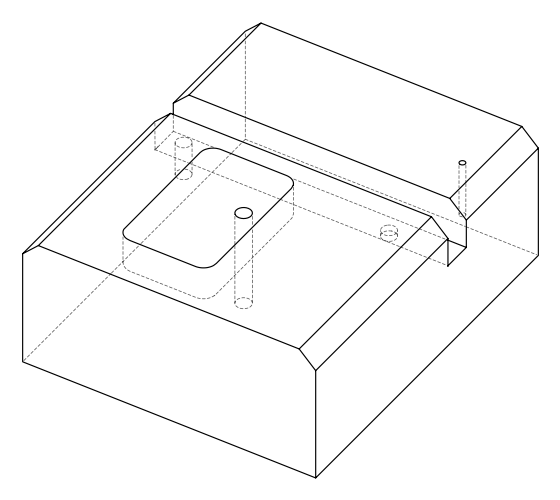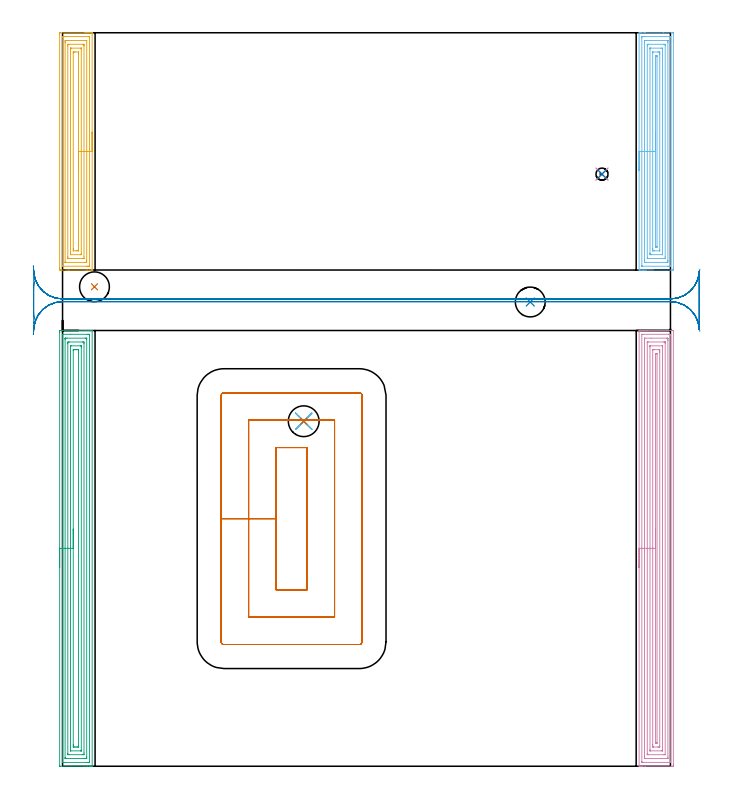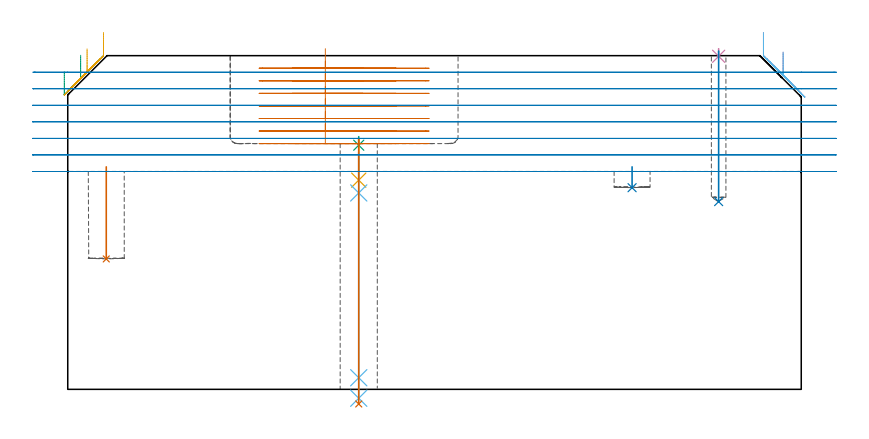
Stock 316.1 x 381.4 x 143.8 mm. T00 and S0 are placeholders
(PLAN: 14 operations, 8 tool changes, 63.6 min)
(1 INDEXABLE_INSERT_DRILL_BLIND_HOLE_FROM_SOLID | STEP1POCKET | NXT0302_002 | 0.17 min | 16462 mm3)
(2 INDEXABLE_INSERT_DRILL_BLIND_HOLE_FROM_SOLID_1 | STEP1POCKET_2 | NXT0302_002 | 0.05 min | 10682 mm3)
(3 SPOT_DRILL | STEP1HOLE | NXT0321_9005460120000 | 0.04 min | 4196 mm3)
(4 SPOT_DRILL_1 | STEP1POCKET_1 | NXT0321_9005460120000 | 0.03 min | 1 mm3)
(5 DRILL_BLIND_HOLE_INTO_CENTER | STEP1HOLE | NXT0301_076 | 0.08 min | 1293 mm3)
(6 GUN_DRILL_THROUGH_HOLE | STEP1HOLE | UGT0307_007 | 0.54 min | 7145 mm3)
(7 DRILL_TO_ENLARGE_THROUGH_HOLE | STEP1HOLE | UGT0301_006 | 0.47 min | 16227 mm3)
(8 DRILL_BLIND_HOLE_INTO_CENTER_1 | STEP1POCKET_1 | UGT0301_458 | 0.26 min | 1901 mm3)
(9 AREA_MILL | FG_CHAMFER_SURFACE | UGT0205_001 | 11.23 min | 33435 mm3)
(10 AREA_MILL_1 | FG_CHAMFER_SURFACE_1 | UGT0205_001 | 12.93 min | 37109 mm3)
(11 AREA_MILL_2 | FG_CHAMFER_SURFACE_2 | UGT0205_001 | 6.27 min | 18601 mm3)
(12 AREA_MILL_3 | FG_CHAMFER_SURFACE_3 | UGT0205_001 | 7.15 min | 20757 mm3)
(13 MILL_RECTANGULAR_POCKET | POCKET_RECTANGULAR_STRAIGHT | NXT0201_007 | Follow Part, ap 6.25, ae 75% | 13.68 min | 565246 mm3)
(14 MILL_RECTANGULAR_SLOT | SLOT_RECTANGULAR | UGT0201_018 | Follow Part, ap 7.5, ae 75% | 10.72 min | 472022 mm3)
(TOOL NXT0302_002 | Index. Insert Drill 15.5mm [880-D1550L20-05] | D15.5 PA176 FL78 Z2)
(TOOL NXT0321_9005460120000 | NC Spot Drill, 142deg, 12mm, Carbide, Uncoated | D12 PA142 FL30 Z2)
(TOOL NXT0301_076 | Carbide Drill 10.5mm [860.1-1050-032A1-MM 2214] | D10.5 PA140 FL55 Z2)
(TOOL UGT0307_007 | Gun Drill 10 mm | D10 PA130 FL24 Z1)
(TOOL UGT0301_006 | Twist Drill 16 mm | D16 PA118 FL120 Z2)
(TOOL UGT0301_458 | Carbide Drill 6.3 mm | D6.3 PA118 FL63 Z2)
(TOOL UGT0205_001 | Chamfer Mill 20 x 3 x 45 deg. | D20 FL50 Z2)
(TOOL NXT0201_007 | ENDMILL 25mm [R216.25-25050GCK54P 1620] | D25 R3 FL54 Z5)
(TOOL UGT0201_018 | End mill 30 mm | D30 FL50 Z4)
(OP 1 INDEXABLE_INSERT_DRILL_BLIND_HOLE_FROM_SOLID)
G17 G21 G94 G90
T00 M6
G54
G17 G0 G90 X16.6 Y249.3 S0 M3
G43 Z153.8 H1
G94 G81 G98 Z56.2 F250. R95.9
G80
M5
M2
(OP 2 INDEXABLE_INSERT_DRILL_BLIND_HOLE_FROM_SOLID_1)
G17 G21 G94 G90
T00 M6
G54
G17 G0 G90 X243.2 Y241.4 S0 M3
G43 Z153.8 H1
G94 G81 G98 Z86.9 F250. R95.9
G80
M5
M2
(OP 3 SPOT_DRILL)
G17 G21 G94 G90
T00 M6
G54
G17 G0 G90 X125.4 Y179.4 S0 M3
G43 Z153.8 H0
G94 G81 G98 Z105.211 F250. R108.9
G80
M5
M2
(OP 4 SPOT_DRILL_1)
G17 G21 G94 G90
T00 M6
G54
G17 G0 G90 X280.5 Y307.9 S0 M3
G43 Z153.8 H0
G94 G81 G98 Z143.529 F250. R146.8
G80
M5
M2
(OP 5 DRILL_BLIND_HOLE_INTO_CENTER)
G17 G21 G94 G90
T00 M6
G54
G17 G0 G90 X125.4 Y179.4 S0 M3
G43 Z153.8 H1
G94 G81 G98 Z90.15 F250. R107.9
G80
M5
M2
(OP 6 GUN_DRILL_THROUGH_HOLE)
G17 G21 G94 G90
T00 M6
G54
G17 G0 G90 X125.4 Y179.4 M8
G43 Z153.8 H0
Z102.17
S716 M3
G94 G1 Z84.638 F125. M26
G4 X.084
Z5. F250.
G4 X.084
Z-3.832 F125.
G4 X.084
M5
M9
G0 Z102.17
Z153.8
M2
(OP 7 DRILL_TO_ENLARGE_THROUGH_HOLE)
G17 G21 G94 G90
T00 M6
G54
G17 G0 G90 X125.4 Y179.4 S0 M3
G43 Z153.8 H0
G94 G73 G98 Z-6.307 F250. Q14.026 R107.9
G80
M5
M2
(OP 8 DRILL_BLIND_HOLE_INTO_CENTER_1)
G17 G21 G94 G90
T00 M6
G54
G17 G0 G90 X280.5 Y307.9 S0 M3
G43 Z153.8 H0
G94 G81 G98 Z80.9 F250. R145.8
G80
M5
M2
(OP 9 AREA_MILL)
G17 G21 G94 G90
T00 M6
G54
G17 G0 G90 X-1.5 Y103.3 S1061 M3
G43 Z153.8 H0
Z136.9
G94 G1 Y103.338 Z136.028 F250.
Y103.452 Z135.164
Y103.641 Z134.312
Y103.903 Z133.48
Y104.237 Z132.674
Y104.64 Z131.9
Y105.109 Z131.164
Y105.64 Z130.472
Y106.229 Z129.829
Y106.872 Z129.24
Y107.564 Z128.708
Y108.3 Z128.24
Y109.074 Z127.837
Y109.88 Z127.503
Y110.712 Z127.241
Y111.564 Z127.052
Y112.428 Z126.938
Y113.3 Z126.9
Y225.573
X-1.499 Y225.97 Z126.901
X-1.495 Y226.462 Z126.903
X-1.492 Y226.591 Z126.906
X-1.009 Y226.596 Z127.389
X-0.386 Y226.6 Z128.012
X12.256 Z140.65
X13.663 Z142.059
X14.024 Z142.419
X14.748 Z143.148
X14.998 Z143.398
X15.381 Y226.593 Z143.772
X15.397 Y226.591 Z143.788
X15.4 Y226.417 Z143.8
Y0.183
X15.397 Y0.009 Z143.788
X15.381 Y0.008 Z143.772
X14.998 Y0. Z143.398
X14.748 Z143.148
X14.024 Z142.419
X12.778 Z141.175
X11.371 Z139.767
X-1.271 Y0.001 Z127.127
X-1.492 Y0.01 Z126.906
X-1.499 Y0.232 Z126.899
Y0.257
X-1.5 Y113.3 Z126.9
X-0.086 Z128.314
Y224.502
X-0.084 Y224.556 Z128.316
X-0.082 Y224.581 Z128.318
X-0.08 Y224.587 Z128.32
X-0.067 Y224.59 Z128.333
X0.348 Y224.598 Z128.748
X4.104 Y224.6 Z132.504
X13.14 Y224.599 Z141.54
X13.613 Y224.597 Z142.013
X13.862 Y224.59 Z142.262
X13.979 Y224.582 Z142.379
X13.985 Y224.221 Z142.385
Y224.182
Y2.098
X13.984 Y2.044 Z142.384
X13.982 Y2.019 Z142.382
X13.98 Y2.013 Z142.38
X13.967 Y2.01 Z142.367
X13.552 Y2.002 Z141.952
X13.14 Y2. Z141.54
X12.669 Z141.069
X0.76 Y2.001 Z129.16
X0.287 Y2.003 Z128.687
X0.038 Y2.01 Z128.438
X-0.079 Y2.018 Z128.321
X-0.085 Y2.379 Z128.315
Y2.418
X-0.086 Y113.3 Z128.314
X1.328 Z129.728
X1.329 Y221.818 Z129.729
X1.331 Y222.393 Z129.731
X1.334 Y222.552 Z129.734
X1.335 Y222.584 Z129.735
X1.372 Y222.59 Z129.772
X1.442 Y222.597 Z129.842
X1.644 Y222.599 Z130.044
X2.324 Y222.6 Z130.724
X12.052 Y222.599 Z140.452
X12.256 Y222.595 Z140.656
X12.46 Y222.59 Z140.86
X12.565 Y222.576 Z140.965
X12.567 Y222.499 Z140.967
X12.569 Y222.393 Z140.969
X12.571 Y222.074 Z140.971
Y4.782
X12.568 Y4.207 Z140.968
X12.566 Y4.048 Z140.966
X12.565 Y4.016 Z140.965
X12.528 Y4.01 Z140.928
X12.457 Y4.003 Z140.857
X12.256 Y4.001 Z140.656
X11.576 Y4. Z139.976
X1.848 Y4.001 Z130.248
X1.644 Y4.005 Z130.044
X1.44 Y4.01 Z129.84
X1.335 Y4.025 Z129.735
X1.333 Y4.101 Z129.733
X1.331 Y4.207 Z129.731
X1.329 Y4.526 Z129.729
X1.328 Y113.3 Z129.728
X2.743 Z131.143
Y219.711
X2.749 Y220.381 Z131.149
X2.76 Y220.59 Z131.16
X2.973 Y220.596 Z131.373
X3.413 Y220.6 Z131.813
X10.487 Z138.887
X10.928 Y220.596 Z139.328
X11.14 Y220.59 Z139.54
X11.15 Y220.47 Z139.55
X11.157 Y219.928 Z139.557
Y6.89
X11.15 Y6.219 Z139.55
X11.14 Y6.01 Z139.54
X10.927 Y6.004 Z139.327
X10.487 Y6. Z138.887
X3.413 Z131.813
X2.972 Y6.004 Z131.372
X2.76 Y6.01 Z131.16
X2.75 Y6.13 Z131.15
X2.743 Y6.672 Z131.143
Y113.3
X4.157 Z132.557
Y218.206
X4.161 Y218.489 Z132.561
X4.164 Y218.569 Z132.564
X4.167 Y218.592 Z132.567
X4.172 Y218.594 Z132.572
X4.213 Y218.597 Z132.613
X4.297 Y218.599 Z132.697
X4.511 Y218.6 Z132.911
X9.603 Y218.599 Z138.003
X9.698 Y218.597 Z138.098
X9.726 Y218.594 Z138.126
X9.735 Y218.592 Z138.135
X9.737 Y218.536 Z138.137
X9.741 Y218.347 Z138.141
X9.743 Y218.064 Z138.143
Y217.922
X9.742 Y8.394 Z138.142
X9.739 Y8.111 Z138.139
X9.736 Y8.031 Z138.136
X9.733 Y8.008 Z138.133
X9.727 Y8.006 Z138.127
X9.687 Y8.003 Z138.087
X9.603 Y8.001 Z138.003
X9.389 Y8. Z137.789
X4.297 Y8.001 Z132.697
X4.201 Y8.003 Z132.601
X4.174 Y8.006 Z132.574
X4.165 Y8.008 Z132.565
X4.163 Y8.065 Z132.563
X4.159 Y8.253 Z132.559
X4.157 Y8.82 Z132.557
Y113.3
X5.571 Z133.971
Y216.134
X5.572 Y216.384 Z133.972
X5.574 Y216.509 Z133.974
X5.577 Y216.57 Z133.977
X5.58 Y216.59 Z133.98
X5.61 Y216.595 Z134.01
X6.066 Y216.599 Z134.466
X6.489 Y216.6 Z134.889
X7.373 Z135.773
X7.834 Y216.599 Z136.234
X8.262 Y216.596 Z136.662
X8.319 Y216.59 Z136.719
X8.322 Y216.534 Z136.722
X8.326 Y216.134 Z136.726
X8.328 Y215.634 Z136.728
X8.329 Y215.24 Z136.729
Y10.466
X8.328 Y10.216 Z136.728
X8.326 Y10.091 Z136.726
X8.322 Y10.03 Z136.722
X8.32 Y10.01 Z136.72
X8.29 Y10.005 Z136.69
X7.834 Y10.002 Z136.234
X7.411 Y10. Z135.811
X6.527 Z134.927
X6.066 Y10.001 Z134.466
X5.638 Y10.004 Z134.038
X5.58 Y10.01 Z133.98
X5.578 Y10.066 Z133.978
X5.574 Y10.466 Z133.974
X5.572 Y10.966 Z133.972
X5.571 Y11.361 Z133.971
Y113.3
Y114.172 Z134.009
Y115.037 Z134.123
Y115.888 Z134.312
Y116.72 Z134.574
Y117.526 Z134.908
Y118.3 Z135.311
Y119.036 Z135.78
Y119.728 Z136.311
Y120.371 Z136.9
Y120.96 Z137.543
Y121.492 Z138.235
Y121.96 Z138.971
Y122.363 Z139.745
Y122.697 Z140.551
Y122.959 Z141.383
Y123.148 Z142.235
Y123.262 Z143.1
Y123.3 Z143.971
G0 Z153.8
M5
M2
(OP 10 AREA_MILL_1)
G17 G21 G94 G90
T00 M6
G54
G17 G0 G90 X299.8 Y103.3 S1061 M3
G43 Z153.8 H0
G94 G1 Y103.338 Z152.928 F250.
Y103.452 Z152.063
Y103.641 Z151.212
Y103.903 Z150.38
Y104.237 Z149.574
Y104.64 Z148.8
Y105.109 Z148.064
Y105.64 Z147.372
Y106.229 Z146.729
Y106.872 Z146.14
Y107.564 Z145.608
Y108.3 Z145.14
Y109.074 Z144.737
Y109.88 Z144.403
Y110.712 Z144.141
Y111.564 Z143.952
Y112.428 Z143.838
Y113.3 Z143.8
Y226.417
X299.803 Y226.592 Z143.788
X299.822 Y226.6 Z143.769
X300.206 Z143.394
X300.457 Z143.143
X301.181 Z142.414
X302.427 Z141.17
X303.835 Z139.761
X317.104 Z126.494
X317.368 Y226.598 Z126.23
X317.592 Y226.59 Z126.006
X317.599 Y226.364 Z125.999
X317.6 Y1.023 Z126.
X317.599 Y0.63 Z126.001
X317.595 Y0.134 Z126.003
X317.592 Y0.009 Z126.006
X317.104 Y0.004 Z126.494
X316.481 Y0. Z127.117
X302.95 Z140.645
X301.542 Z142.054
X301.181 Z142.414
X300.457 Z143.143
X300.206 Z143.394
X299.822 Z143.769
X299.803 Y0.008 Z143.788
X299.8 Y0.183 Z143.8
Y113.3
X301.214 Z142.386
X301.215 Y224.504 Z142.385
X301.216 Y224.558 Z142.384
X301.218 Y224.583 Z142.382
X301.22 Y224.589 Z142.38
X301.238 Y224.591 Z142.362
X301.653 Y224.599 Z141.947
X315.335 Y224.6 Z128.265
X315.808 Y224.598 Z127.792
X316.06 Y224.591 Z127.54
X316.179 Y224.586 Z127.421
X316.185 Y224.216 Z127.415
Y224.182
Y2.096
X316.184 Y2.042 Z127.416
X316.182 Y2.017 Z127.418
X316.18 Y2.011 Z127.42
X316.162 Y2.009 Z127.438
X315.747 Y2.001 Z127.853
X302.065 Y2. Z141.535
X301.592 Y2.002 Z142.008
X301.34 Y2.009 Z142.26
X301.221 Y2.014 Z142.379
X301.215 Y2.384 Z142.385
Y2.418
X301.214 Y113.3 Z142.386
X302.628 Z140.972
X302.629 Y221.824 Z140.971
X302.631 Y222.393 Z140.969
X302.633 Y222.555 Z140.967
X302.635 Y222.587 Z140.965
X302.678 Y222.593 Z140.922
X302.747 Y222.598 Z140.853
X306.063 Y222.6 Z137.537
X314.246 Y222.599 Z129.354
X314.45 Y222.596 Z129.15
X314.654 Y222.59 Z128.946
X314.765 Y222.579 Z128.835
X314.768 Y222.501 Z128.832
X314.77 Y222.393 Z128.83
X314.771 Y222.069 Z128.829
X314.772 Y221.499 Z128.828
X314.771 Y4.776 Z128.829
X314.769 Y4.207 Z128.831
X314.767 Y4.045 Z128.833
X314.765 Y4.013 Z128.835
X314.722 Y4.007 Z128.878
X314.653 Y4.002 Z128.947
X311.337 Y4. Z132.263
X303.154 Y4.001 Z140.446
X302.95 Y4.004 Z140.65
X302.746 Y4.01 Z140.854
X302.635 Y4.021 Z140.965
X302.632 Y4.099 Z140.968
X302.63 Y4.207 Z140.97
X302.629 Y4.532 Z140.971
X302.628 Y5.101 Z140.972
Y113.3
X304.043 Z139.557
Y220.394
X304.044 Y220.492 Z139.556
X304.047 Y220.552 Z139.553
X304.049 Y220.58 Z139.551
X304.061 Y220.59 Z139.539
X304.279 Y220.594 Z139.321
X304.719 Y220.6 Z138.881
X312.681 Z130.919
X313.122 Y220.594 Z130.478
X313.338 Y220.59 Z130.262
X313.351 Y220.583 Z130.249
X313.353 Y220.565 Z130.247
X313.356 Y220.527 Z130.244
X313.357 Y220.473 Z130.243
Y219.921
Y6.108
X313.355 Y6.048 Z130.245
X313.352 Y6.016 Z130.248
X313.349 Y6.01 Z130.251
X313.34 Y6.007 Z130.26
X313.121 Y6.003 Z130.479
X312.681 Y6. Z130.919
X304.719 Z138.881
X304.278 Y6.006 Z139.322
X304.062 Y6.01 Z139.538
X304.049 Y6.017 Z139.551
X304.047 Y6.035 Z139.553
X304.044 Y6.073 Z139.556
X304.043 Y6.127 Z139.557
Y6.679
Y113.3
X305.457 Z138.143
Y218.07
X305.458 Y218.219 Z138.142
X305.462 Y218.516 Z138.138
X305.464 Y218.591 Z138.136
X305.479 Y218.594 Z138.121
X305.52 Y218.597 Z138.08
X305.604 Y218.599 Z137.996
X305.818 Y218.6 Z137.782
X311.892 Y218.599 Z131.708
X311.92 Y218.598 Z131.68
X311.934 Y218.595 Z131.666
X311.936 Y218.593 Z131.664
X311.939 Y218.565 Z131.661
X311.942 Y218.368 Z131.658
X311.943 Y218.071 Z131.657
Y217.922
Y8.53
X311.942 Y8.381 Z131.658
X311.938 Y8.084 Z131.662
X311.936 Y8.009 Z131.664
X311.921 Y8.006 Z131.679
X311.88 Y8.003 Z131.72
X311.796 Y8.001 Z131.804
X311.582 Y8. Z132.018
X305.508 Y8.001 Z138.092
X305.48 Y8.002 Z138.12
X305.466 Y8.005 Z138.134
X305.464 Y8.007 Z138.136
X305.461 Y8.035 Z138.139
X305.458 Y8.232 Z138.142
X305.457 Y8.826 Z138.143
Y113.3
X306.871 Z136.729
Y216.134
X306.873 Y216.387 Z136.727
X306.875 Y216.514 Z136.725
X306.878 Y216.574 Z136.722
X306.885 Y216.591 Z136.715
X306.916 Y216.595 Z136.684
X307.373 Y216.599 Z136.227
X307.797 Y216.6 Z135.803
X310.027 Y216.599 Z133.573
X310.455 Y216.596 Z133.145
X310.519 Y216.59 Z133.081
X310.522 Y216.528 Z133.078
X310.526 Y216.134 Z133.074
X310.528 Y215.627 Z133.072
X310.529 Y215.24 Z133.071
Y10.466
X310.527 Y10.213 Z133.073
X310.525 Y10.086 Z133.075
X310.522 Y10.026 Z133.078
X310.515 Y10.009 Z133.085
X310.484 Y10.005 Z133.116
X310.027 Y10.001 Z133.573
X309.603 Y10. Z133.997
X307.373 Y10.001 Z136.227
X306.945 Y10.004 Z136.655
X306.881 Y10.01 Z136.719
X306.878 Y10.073 Z136.722
X306.874 Y10.466 Z136.726
X306.871 Y10.973 Z136.729
Y11.36
Y113.3
X308.285 Z135.315
X308.286 Y214.345 Z135.314
X308.292 Y214.553 Z135.308
X308.302 Y214.59 Z135.298
X308.364 Y214.595 Z135.236
X308.448 Y214.599 Z135.152
X309.054 Z134.546
X309.084 Y214.595 Z134.516
X309.108 Y214.588 Z134.492
X309.11 Y214.552 Z134.49
X309.114 Y214.373 Z134.486
X309.115 Y214.345 Z134.485
X309.114 Y12.255 Z134.486
X309.108 Y12.047 Z134.492
X309.098 Y12.01 Z134.502
X309.036 Y12.005 Z134.564
X308.952 Y12.001 Z134.648
X308.346 Z135.254
X308.316 Y12.005 Z135.284
X308.292 Y12.012 Z135.308
X308.29 Y12.048 Z135.31
X308.285 Y12.227 Z135.315
Y12.255
Y113.3
Y114.172 Z135.353
Y115.037 Z135.467
Y115.888 Z135.655
Y116.72 Z135.918
Y117.526 Z136.252
Y118.3 Z136.655
Y119.036 Z137.123
Y119.728 Z137.654
Y120.371 Z138.244
Y120.96 Z138.887
Y121.492 Z139.579
Y121.96 Z140.315
Y122.363 Z141.089
Y122.697 Z141.895
Y122.959 Z142.727
Y123.148 Z143.578
Y123.262 Z144.443
Y123.3 Z145.315
G0 Z153.8
M5
M2
(OP 11 AREA_MILL_2)
G17 G21 G94 G90
T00 M6
G54
G17 G0 G90 X15.396 Y329.7 S1061 M3
G43 Z153.8 H0
Z153.796
G94 G1 Y329.662 Z152.924 F250.
Y329.548 Z152.06
Y329.359 Z151.208
Y329.097 Z150.376
Y328.763 Z149.57
Y328.36 Z148.796
Y327.892 Z148.06
Y327.36 Z147.368
Y326.771 Z146.725
Y326.128 Z146.136
Y325.436 Z145.605
Y324.7 Z145.136
Y323.926 Z144.733
Y323.12 Z144.399
Y322.288 Z144.137
Y321.437 Z143.948
Y320.572 Z143.834
Y319.7 Z143.796
X15.397 Y258.127 Z143.795
X15.398 Y258.086 Z143.794
X15.387 Y258.003 Z143.778
Y258. Z143.777
X15.061 Z143.46
X14.628 Z143.027
X14.022 Z142.417
X12.834 Z141.231
X12.253 Z140.647
X3.26 Z131.657
X-0.719 Z127.678
X-1.01 Y258.001 Z127.387
X-1.227 Y258.003 Z127.17
X-1.492 Y258.009 Z126.906
X-1.495 Y258.11 Z126.903
X-1.499 Y258.599 Z126.901
X-1.5 Y259.093 Z126.9
Y380.801
X-1.496 Y381.203 Z126.902
X-1.492 Y381.39 Z126.906
X-1.3 Y381.4 Z127.097
X11.66 Z140.054
X12.253 Z140.647
X12.834 Z141.231
X13.137 Z141.534
X13.719 Z142.115
X14.022 Z142.417
X14.628 Z143.027
X15.061 Z143.46
X15.384 Z143.774
X15.391 Y381.391 Z143.782
X15.396 Y381.312 Z143.792
X15.397 Y381.287 Z143.795
X15.396 Y381.249 Z143.796
Y319.7
X13.982 Z142.382
Y260.383
X13.98 Y260.17 Z142.38
X13.977 Y260.064 Z142.377
X13.975 Y260.02 Z142.375
X13.896 Y260.01 Z142.296
X13.515 Y260.002 Z141.915
X13.137 Y260.001 Z141.537
X12.633 Y260. Z141.033
X0.253 Y260.001 Z128.653
X0.031 Y260.005 Z128.431
X-0.068 Y260.01 Z128.332
X-0.079 Y260.013 Z128.321
X-0.081 Y260.028 Z128.319
X-0.084 Y260.072 Z128.316
X-0.085 Y260.162 Z128.315
X-0.086 Y260.343 Z128.314
Y379.017
X-0.084 Y379.23 Z128.316
X-0.081 Y379.336 Z128.319
X-0.079 Y379.38 Z128.321
X0. Y379.39 Z128.4
X0.381 Y379.398 Z128.781
X0.759 Y379.399 Z129.159
X1.263 Y379.4 Z129.663
X13.643 Y379.399 Z142.043
X13.865 Y379.395 Z142.265
X13.964 Y379.39 Z142.364
X13.975 Y379.387 Z142.375
X13.977 Y379.372 Z142.377
X13.98 Y379.328 Z142.38
X13.981 Y379.238 Z142.381
X13.982 Y379.057 Z142.382
Y319.7
X12.568 Z140.968
X12.567 Y263.059 Z140.967
Y262.743
X12.562 Y262.167 Z140.962
X12.561 Y262.018 Z140.961
X12.413 Y262.006 Z140.813
X12.253 Y262.003 Z140.653
X11.534 Y262. Z139.934
X1.643 Y262.001 Z130.043
X1.477 Y262.003 Z129.877
X1.367 Y262.008 Z129.767
X1.334 Y262.011 Z129.734
X1.333 Y262.024 Z129.733
X1.331 Y262.061 Z129.731
X1.329 Y262.167 Z129.729
Y376.341
Y376.657
X1.334 Y377.233 Z129.734
X1.335 Y377.382 Z129.735
X1.483 Y377.394 Z129.883
X1.643 Y377.397 Z130.043
X2.362 Y377.4 Z130.762
X12.253 Y377.399 Z140.653
X12.419 Y377.397 Z140.819
X12.528 Y377.392 Z140.928
X12.562 Y377.389 Z140.962
X12.563 Y377.376 Z140.963
X12.565 Y377.339 Z140.965
X12.567 Y377.233 Z140.967
X12.568 Y319.7 Z140.968
X11.153 Z139.553
Y264.843
X11.152 Y264.17 Z139.552
X11.149 Y264.073 Z139.549
X11.147 Y264.021 Z139.547
X11.111 Y264.01 Z139.511
X10.903 Y264.006 Z139.303
X10.485 Y264. Z138.885
X10.436 Z138.836
X3.362 Z131.762
X2.98 Y264.003 Z131.38
X2.79 Y264.008 Z131.19
X2.749 Y264.011 Z131.149
X2.746 Y264.043 Z131.146
X2.745 Y264.099 Z131.145
X2.743 Y264.625 Z131.143
Y264.843
Y374.557
X2.744 Y375.23 Z131.144
X2.747 Y375.327 Z131.147
X2.749 Y375.379 Z131.149
X2.785 Y375.39 Z131.185
X2.993 Y375.395 Z131.393
X3.411 Y375.4 Z131.811
X3.46 Z131.86
X10.534 Z138.934
X10.916 Y375.397 Z139.316
X11.106 Y375.392 Z139.506
X11.147 Y375.389 Z139.547
X11.149 Y375.357 Z139.549
X11.151 Y375.301 Z139.551
X11.153 Y374.775 Z139.553
Y374.557
Y319.7
X9.739 Z138.139
Y266.487
X9.738 Y266.347 Z138.138
X9.732 Y266.069 Z138.132
X9.73 Y266.009 Z138.13
X9.716 Y266.006 Z138.116
X9.678 Y266.002 Z138.078
X9.601 Y266.001 Z138.001
X9.338 Y266. Z137.738
X4.295 Z132.695
X4.207 Y266.002 Z132.607
X4.181 Y266.005 Z132.581
X4.171 Y266.009 Z132.571
X4.164 Y266.024 Z132.564
X4.16 Y266.208 Z132.56
X4.157 Y266.487 Z132.557
Y266.627
Y372.913
X4.158 Y373.053 Z132.558
X4.164 Y373.331 Z132.564
X4.166 Y373.391 Z132.566
X4.18 Y373.394 Z132.58
X4.218 Y373.398 Z132.618
X4.295 Y373.399 Z132.695
X4.558 Y373.4 Z132.958
X9.601 Z138.001
X9.689 Y373.398 Z138.089
X9.715 Y373.395 Z138.115
X9.725 Y373.391 Z138.125
X9.732 Y373.376 Z138.132
X9.736 Y373.192 Z138.136
X9.739 Y372.913 Z138.139
Y372.773
Y319.7
X8.325 Z136.725
X8.324 Y268.411 Z136.724
X8.323 Y268.162 Z136.723
X8.32 Y268.039 Z136.72
X8.318 Y268.015 Z136.718
X8.296 Y268.01 Z136.696
X8.236 Y268.003 Z136.636
X7.832 Y268.001 Z136.232
X7.355 Y268. Z135.755
X5.584 Y268.003 Z133.984
X5.578 Y268.009 Z133.978
X5.575 Y268.012 Z133.975
X5.572 Y268.411 Z133.972
X5.571 Y268.908 Z133.971
Y269.303
X5.572 Y370.989 Z133.972
X5.573 Y371.238 Z133.973
X5.576 Y371.361 Z133.976
X5.578 Y371.385 Z133.978
X5.6 Y371.39 Z134.
X5.66 Y371.397 Z134.06
X6.064 Y371.399 Z134.464
X6.541 Y371.4 Z134.941
X8.312 Y371.397 Z136.712
X8.318 Y371.391 Z136.718
X8.321 Y371.388 Z136.721
X8.324 Y370.989 Z136.724
X8.325 Y370.492 Z136.725
Y370.097
Y319.7
Y318.828 Z136.763
Y317.964 Z136.877
Y317.112 Z137.066
Y316.28 Z137.328
Y315.474 Z137.662
Y314.7 Z138.065
Y313.964 Z138.533
Y313.272 Z139.064
Y312.629 Z139.654
Y312.04 Z140.297
Y311.509 Z140.989
Y311.04 Z141.725
Y310.637 Z142.499
Y310.303 Z143.305
Y310.041 Z144.137
Y309.852 Z144.988
Y309.738 Z145.853
Y309.7 Z146.725
G0 Z153.8
M5
M2
(OP 12 AREA_MILL_3)
G17 G21 G94 G90
T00 M6
G54
G17 G0 G90 X299.8 Y309.7 S1061 M3
G43 Z153.8 H0
G94 G1 Y309.738 Z152.928 F250.
Y309.852 Z152.063
Y310.041 Z151.212
Y310.303 Z150.38
Y310.637 Z149.574
Y311.04 Z148.8
Y311.508 Z148.064
Y312.04 Z147.372
Y312.629 Z146.729
Y313.272 Z146.14
Y313.964 Z145.608
Y314.7 Z145.14
Y315.474 Z144.737
Y316.28 Z144.403
Y317.112 Z144.141
Y317.963 Z143.952
Y318.828 Z143.838
Y319.7 Z143.8
Y381.247
X299.802 Y381.392 Z143.788
X299.818 Y381.4 Z143.772
X300.14 Z143.459
X300.574 Z143.025
X301.181 Z142.414
X302.369 Z141.228
X302.95 Z140.644
X312.536 Z131.062
X317.104 Z126.493
X317.397 Y381.397 Z126.2
X317.592 Y381.39 Z126.006
X317.599 Y381.194 Z125.999
X317.6 Y380.801 Z126.
Y376.994
Y258.991
X317.599 Y258.599 Z126.001
X317.595 Y258.104 Z126.003
X317.592 Y258.009 Z126.006
X317.104 Y258. Z126.493
X303.544 Z140.051
X302.95 Z140.644
X302.368 Z141.228
X302.065 Z141.531
X301.484 Z142.112
X301.181 Z142.414
X300.574 Z143.025
X300.14 Z143.459
X299.818 Z143.772
X299.803 Y258.008 Z143.788
X299.8 Y258.153 Z143.8
Y319.7
X301.214 Z142.386
Y379.017
X301.216 Y379.232 Z142.384
X301.219 Y379.338 Z142.381
X301.221 Y379.383 Z142.379
X301.306 Y379.39 Z142.294
X301.688 Y379.398 Z141.912
X302.065 Y379.399 Z141.535
X302.57 Y379.4 Z141.03
X315.84 Z127.76
X316.065 Y379.397 Z127.535
X316.164 Y379.392 Z127.436
X316.178 Y379.39 Z127.422
X316.181 Y379.376 Z127.419
X316.183 Y379.331 Z127.417
X316.185 Y379.238 Z127.415
X316.186 Y260.383 Z127.414
X316.184 Y260.168 Z127.416
X316.181 Y260.062 Z127.419
X316.179 Y260.017 Z127.421
X316.094 Y260.01 Z127.506
X315.712 Y260.002 Z127.888
X315.335 Y260.001 Z128.265
X314.83 Y260. Z128.77
X301.56 Z142.04
X301.335 Y260.004 Z142.265
X301.236 Y260.008 Z142.364
X301.222 Y260.01 Z142.378
X301.22 Y260.024 Z142.38
X301.217 Y260.069 Z142.383
X301.215 Y260.162 Z142.385
X301.214 Y319.7 Z142.386
X302.628 Z140.972
X302.629 Y376.341 Z140.971
Y376.664
X302.634 Y377.233 Z140.966
X302.635 Y377.385 Z140.965
X302.789 Y377.396 Z140.811
X302.95 Y377.398 Z140.65
X303.669 Y377.4 Z139.931
X314.45 Y377.399 Z129.15
X314.616 Y377.397 Z128.984
X314.726 Y377.393 Z128.874
X314.761 Y377.39 Z128.839
X314.765 Y377.377 Z128.835
X314.768 Y377.341 Z128.832
X314.77 Y377.233 Z128.83
X314.771 Y376.909 Z128.829
X314.772 Y376.341 Z128.828
X314.771 Y263.059 Z128.829
Y262.736
X314.766 Y262.167 Z128.834
X314.765 Y262.014 Z128.835
X314.611 Y262.004 Z128.989
X314.45 Y262.002 Z129.15
X313.731 Y262. Z129.869
X302.95 Y262.001 Z140.65
X302.785 Y262.003 Z140.815
X302.675 Y262.007 Z140.925
X302.639 Y262.01 Z140.961
X302.635 Y262.023 Z140.965
X302.632 Y262.059 Z140.968
X302.63 Y262.167 Z140.97
X302.629 Y262.491 Z140.971
X302.628 Y263.059 Z140.972
Y319.7
X304.043 Z139.557
Y374.557
X304.045 Y375.237 Z139.555
X304.047 Y375.336 Z139.553
X304.049 Y375.387 Z139.551
X304.093 Y375.39 Z139.507
X304.301 Y375.395 Z139.299
X304.719 Y375.4 Z138.881
X304.768 Z138.832
X312.73 Z130.87
X313.112 Y375.396 Z130.488
X313.304 Y375.392 Z130.296
X313.346 Y375.39 Z130.254
X313.35 Y375.361 Z130.25
X313.352 Y375.303 Z130.248
X313.357 Y374.768 Z130.243
Y264.843
X313.355 Y264.163 Z130.245
X313.353 Y264.064 Z130.247
X313.351 Y264.013 Z130.249
X313.307 Y264.01 Z130.293
X313.099 Y264.005 Z130.501
X312.681 Y264. Z130.919
X312.632 Z130.968
X304.67 Z138.93
X304.288 Y264.004 Z139.312
X304.097 Y264.008 Z139.503
X304.054 Y264.01 Z139.546
X304.05 Y264.039 Z139.55
X304.048 Y264.097 Z139.552
X304.043 Y264.632 Z139.557
Y319.7
X305.457 Z138.143
Y372.921
X305.458 Y373.07 Z138.142
X305.463 Y373.365 Z138.137
X305.465 Y373.392 Z138.135
X305.469 Y373.394 Z138.131
X305.487 Y373.398 Z138.113
X305.526 Y373.399 Z138.074
X305.604 Y373.4 Z137.996
X311.175 Z132.425
X311.796 Y373.396 Z131.804
X311.885 Y373.394 Z131.715
X311.933 Y373.39 Z131.667
X311.937 Y373.217 Z131.663
X311.941 Y372.921 Z131.659
X311.943 Y372.773 Z131.657
Y372.625
Y266.479
X311.942 Y266.33 Z131.658
X311.937 Y266.035 Z131.663
X311.935 Y266.008 Z131.665
X311.931 Y266.006 Z131.669
X311.913 Y266.002 Z131.687
X311.874 Y266.001 Z131.726
X311.796 Y266. Z131.804
X306.225 Z137.375
X305.604 Y266.004 Z137.996
X305.515 Y266.006 Z138.085
X305.467 Y266.01 Z138.133
X305.463 Y266.183 Z138.137
X305.459 Y266.479 Z138.141
X305.457 Y266.627 Z138.143
Y266.775
Y319.7
X306.871 Z136.729
X306.872 Y370.989 Z136.728
X306.874 Y371.242 Z136.726
X306.877 Y371.368 Z136.723
X306.878 Y371.39 Z136.722
X306.908 Y371.394 Z136.692
X306.967 Y371.398 Z136.633
X309.62 Y371.4 Z133.98
X310.027 Y371.399 Z133.573
X310.508 Y371.396 Z133.092
X310.52 Y371.39 Z133.08
X310.523 Y371.381 Z133.077
X310.527 Y370.989 Z133.073
X310.529 Y370.483 Z133.071
Y370.097
X310.528 Y268.411 Z133.072
X310.526 Y268.158 Z133.074
X310.523 Y268.032 Z133.077
X310.522 Y268.01 Z133.078
X310.492 Y268.006 Z133.108
X310.433 Y268.002 Z133.167
X307.78 Y268. Z135.82
X307.373 Y268.001 Z136.227
X306.892 Y268.004 Z136.708
X306.88 Y268.01 Z136.72
X306.877 Y268.019 Z136.723
X306.873 Y268.411 Z136.727
X306.871 Y268.917 Z136.729
Y269.303
Y319.7
X308.285 Z135.315
Y369.205
X308.287 Y369.317 Z135.313
X308.29 Y369.369 Z135.31
X308.291 Y369.387 Z135.309
X308.949 Y369.4 Z134.651
X309.044 Y369.398 Z134.556
X309.059 Y369.397 Z134.541
X309.107 Y369.39 Z134.493
X309.114 Y369.234 Z134.486
Y369.205
Y270.09
X309.112 Y270.038 Z134.488
X309.11 Y270.015 Z134.49
X309.108 Y270.01 Z134.492
X309.086 Y270.007 Z134.514
X308.893 Y270.001 Z134.707
X308.356 Y270.002 Z135.244
X308.341 Y270.003 Z135.259
X308.293 Y270.01 Z135.307
X308.286 Y270.166 Z135.314
Y270.195
X308.285 Y319.7 Z135.315
Y320.572 Z135.353
Y321.436 Z135.467
Y322.288 Z135.655
Y323.12 Z135.918
Y323.926 Z136.252
Y324.7 Z136.654
Y325.436 Z137.123
Y326.128 Z137.654
Y326.771 Z138.244
Y327.36 Z138.887
Y327.891 Z139.579
Y328.36 Z140.315
Y328.763 Z141.089
Y329.097 Z141.895
Y329.359 Z142.727
Y329.548 Z143.578
Y329.662 Z144.443
Y329.7 Z145.315
G0 Z153.8
M5
M2
(OP 13 MILL_RECTANGULAR_POCKET)
G17 G21 G94 G90
T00 M6
G54
G17 G0 G90 X111. Y160.153 S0 M3
G43 Z153.801 H1
Z146.801
G94 G1 Y128.75 Z138.387 F250.
Y91.8 F500.
X127.2
Y165.7
X111.
Y128.75
X96.75
Y77.55
X141.45
Y179.95
X96.75
Y128.75
X82.5
Y64.7
G3 X83.9 Y63.3 R1.4
G1 X154.3
G3 X155.7 Y64.7 R1.4
G1 Y192.8
G3 X154.3 Y194.2 R1.4
G1 X83.9
G3 X82.5 Y192.8 R1.4
G1 Y128.75
Y127.75
G0 X111. Y160.153 Z141.387
G1 Y128.75 Z132.972 F250.
Y91.8 F500.
X127.2
Y165.7
X111.
Y128.75
X96.75
Y77.55
X141.45
Y179.95
X96.75
Y128.75
X82.5
Y64.7
G3 X83.9 Y63.3 R1.4
G1 X154.3
G3 X155.7 Y64.7 R1.4
G1 Y192.8
G3 X154.3 Y194.2 R1.4
G1 X83.9
G3 X82.5 Y192.8 R1.4
G1 Y128.75
Y127.75
G0 X111. Y160.153 Z135.972
G1 Y128.75 Z127.558 F250.
Y91.8 F500.
X127.2
Y165.7
X111.
Y128.75
X96.75
Y77.55
X141.45
Y179.95
X96.75
Y128.75
X82.5
Y64.7
G3 X83.9 Y63.3 R1.4
G1 X154.3
G3 X155.7 Y64.7 R1.4
G1 Y192.8
G3 X154.3 Y194.2 R1.4
G1 X83.9
G3 X82.5 Y192.8 R1.4
G1 Y128.75
Y127.75
G0 X111. Y160.153 Z130.558
G1 Y128.75 Z122.143 F250.
Y91.8 F500.
X127.2
Y165.7
X111.
Y128.75
X96.75
Y77.55
X141.45
Y179.95
X96.75
Y128.75
X82.5
Y64.7
G3 X83.9 Y63.3 R1.4
G1 X154.3
G3 X155.7 Y64.7 R1.4
G1 Y192.8
G3 X154.3 Y194.2 R1.4
G1 X83.9
G3 X82.5 Y192.8 R1.4
G1 Y128.75
Y127.75
G0 X111. Y160.153 Z125.143
G1 Y128.75 Z116.729 F250.
Y91.8 F500.
X127.2
Y165.7
X111.
Y128.75
X96.75
Y77.55
X141.45
Y179.95
X96.75
Y128.75
X82.5
Y64.7
G3 X83.9 Y63.3 R1.4
G1 X154.3
G3 X155.7 Y64.7 R1.4
G1 Y192.8
G3 X154.3 Y194.2 R1.4
G1 X83.9
G3 X82.5 Y192.8 R1.4
G1 Y128.75
Y127.75
G0 X111. Y160.153 Z119.729
G1 Y128.75 Z111.314 F250.
Y91.8 F500.
X127.2
Y165.7
X111.
Y128.75
X96.75
Y77.55
X141.45
Y179.95
X96.75
Y128.75
X82.5
Y64.7
G3 X83.9 Y63.3 R1.4
G1 X154.3
G3 X155.7 Y64.7 R1.4
G1 Y192.8
G3 X154.3 Y194.2 R1.4
G1 X83.9
G3 X82.5 Y192.8 R1.4
G1 Y128.75
Y127.75
G0 X111. Y160.153 Z114.314
G1 Y128.75 Z105.9 F250.
Y91.8 F500.
X127.2
Y165.7
X111.
Y128.75
X96.75
Y77.55
X141.45
Y179.95
X96.75
Y128.75
X82.5
Y64.7
G3 X83.9 Y63.3 R1.4
G1 X154.3
G3 X155.7 Y64.7 R1.4
G1 Y192.8
G3 X154.3 Y194.2 R1.4
G1 X83.9
G3 X82.5 Y192.8 R1.4
G1 Y128.75
Y127.75
G0 Z153.801
M5
M2
(OP 14 MILL_RECTANGULAR_SLOT)
G17 G21 G94 G90
T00 M6
G54
G17 G0 G90 X331.235 Y255.776 S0 M3
G43 Z153.801 H0
Z136.672
G94 G1 X330.225 Y252.951 F250.
G2 X316.1 Y243. R15. F500.
G1 X0.
G2 X-14.124 Y252.949 R15.
G1 X-14.152 Y252.959
G3 X-15. Y247.988 R15.
G1 Y236.611
G3 X-14.153 Y231.64 R15.
G1 X-14.124 Y231.65
G2 X0. Y241.6 R15.
G1 X316.1
G2 X330.225 Y231.649 R15.
G1 X331.235 Y228.824 F250.
G0 X331.391 Y258.444 Z129.544
G1 X330.888 Y255.486
G2 X316.1 Y243. R15. F500.
G1 X0.
G2 X-14.857 Y255.934 R15.
G1 X-14.887 Y255.938
G3 X-15. Y254.098 R15.
G1 Y230.495
G3 X-14.887 Y228.659 R15.
G1 X-14.857 Y228.663
G2 X0. Y241.6 R15.
G1 X316.1
G2 X330.891 Y229.096 R15.
G1 X331.39 Y226.138 F250.
G0 Z153.801
X-15.16 Y224.554
Z122.415
G1 X-14.97 Y227.548
G2 X0. Y241.6 R15. F500.
G1 X316.1
G2 X331.09 Y227.148 R15.
G1 X331.1
Y257.452
X331.09
G2 X316.1 Y243. R15.
G1 X0.
G2 X-14.97 Y257.052 R15.
G1 X-15.16 Y260.046 F250.
G0 Y224.554 Z115.286
G1 X-14.97 Y227.548
G2 X0. Y241.6 R15. F500.
G1 X316.1
G2 X331.09 Y227.148 R15.
G1 X331.1
Y257.452
X331.09
G2 X316.1 Y243. R15.
G1 X0.
G2 X-14.97 Y257.052 R15.
G1 X-15.16 Y260.046 F250.
G0 Y224.554 Z108.157
G1 X-14.97 Y227.548
G2 X0. Y241.6 R15. F500.
G1 X316.1
G2 X331.09 Y227.148 R15.
G1 X331.1
Y257.452
X331.09
G2 X316.1 Y243. R15.
G1 X0.
G2 X-14.97 Y257.052 R15.
G1 X-15.16 Y260.046 F250.
G0 Y224.554 Z101.029
G1 X-14.97 Y227.548
G2 X0. Y241.6 R15. F500.
G1 X316.1
G2 X331.09 Y227.148 R15.
G1 X331.1
Y257.452
X331.09
G2 X316.1 Y243. R15.
G1 X0.
G2 X-14.97 Y257.052 R15.
G1 X-15.16 Y260.046 F250.
G0 Y224.554 Z93.9
G1 X-14.97 Y227.548
G2 X0. Y241.6 R15. F500.
G1 X316.1
G2 X331.09 Y227.148 R15.
G1 X331.1
Y257.452
X331.09
G2 X316.1 Y243. R15.
G1 X0.
G2 X-14.97 Y257.052 R15.
G1 X-15.16 Y260.046 F250.
G0 Z153.801
M5
M2
